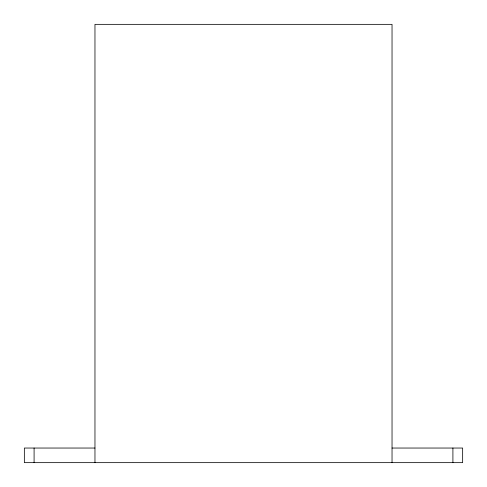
<?xml version="1.0" encoding="UTF-8"?>
<svg xmlns="http://www.w3.org/2000/svg" width="487" height="487" viewBox="0 0 487 487"><rect width="100%" height="100%" fill="white"/><g stroke="black" fill="none" stroke-linecap="round" stroke-linejoin="round"><path stroke-width="0.73" d="M94.965 448.04L24.35 448.04L24.35 462.65L462.65 462.65L462.65 448.04L392.035 448.04M452.91 448.04L452.91 462.65M392.035 462.65L392.035 24.35L94.965 24.35L94.965 462.65M34.09 448.04L34.09 462.65"/></g></svg>
